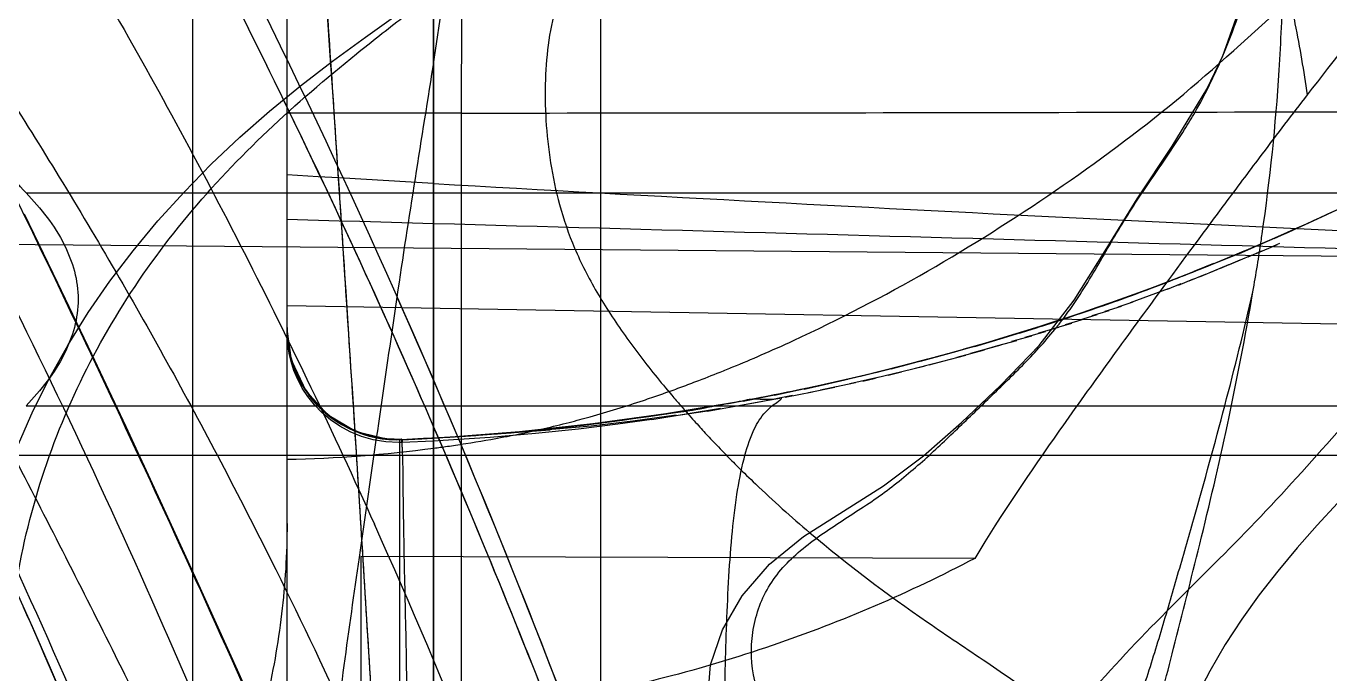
# Model space of a CAD drawing. Header units: millimetres. Extents: x 23075 to 24509, y -21593 to -20579.
# Drawn here: x 23388.103 to 23391.66, y -20914.17 to -20912.403 of the extents above; entities that cross this region are included whole.
import ezdxf

# ---------------------------------------------------------------- set-up
doc = ezdxf.new("R2010")
doc.units = ezdxf.units.MM
doc.header["$LTSCALE"] = 8
doc.layers.add('Cav-cor', color=30, linetype='Continuous')

# ---------------------------------------------------------------- blocks, each defined once
blk = doc.blocks.new('20160901.135302')
at = {"layer": 'Cav-cor', "color": 241}
for p, q in [((-4.278, 15.8712), (-4.278, -15.5544)), ((-3.62, -8.5877), (-3.62, 14.9128)), ((-3.1636, -9.7204), (-3.1636, 3.2386)), ((-4.02, -7.8039), (-4.02, -0.0702)), ((-1.4682, -3.913), (-1.468, -3.9127)), ((-3.5438, -4.0666), (-4.02, -4.0666)), ((-3.5438, -7.594), (-3.5438, -4.0666)), ((-1.3595, -4.1775), (-1.3657, -4.1859)), ((-3.9353, -4.2404), (-4.02, -4.2354)), ((-3.88, -4.2437), (-3.9353, -4.2404)), ((-3.6201, -4.259), (-3.88, -4.2437)), ((-3.8706, -4.377), (-3.8793, -4.2448)), ((-4.732, -4.2845), (-0.5025, -4.2845)), ((-3.8779, -4.3611), (-4.02, -4.3571)), ((-3.8212, -4.3626), (-3.8779, -4.3611)), ((-3.62, -4.3683), (-3.8212, -4.3626)), ((-1.3271, -4.4088), (-1.2327, -4.3656)), ((-1.2327, -4.3656), (-1.1835, -4.3431)), ((-8.5425, -4.3917), (-0.6577, -4.4605)), ((-1.5372, -4.4156), (-1.5686, -4.4582)), ((-1.4554, -4.4619), (-1.4085, -4.4423)), ((-1.3617, -4.4435), (-1.3991, -4.4597)), ((-1.3762, -4.4499), (-1.3182, -4.4248)), ((-1.3128, -4.4225), (-1.3369, -4.433)), ((-1.5686, -4.4582), (-1.6044, -4.5066)), ((-1.4926, -4.4773), (-1.5458, -4.4988)), ((-1.4513, -4.4809), (-1.5032, -4.5027)), ((-1.4203, -4.4681), (-1.4759, -4.4916)), ((-1.39, -4.4555), (-1.4493, -4.4807)), ((-1.6044, -4.5066), (-1.6209, -4.529)), ((-1.6105, -4.5243), (-1.5462, -4.4989)), ((-1.5773, -4.5113), (-1.5238, -4.4899)), ((-1.5153, -4.5066), (-1.5599, -4.5253)), ((-1.483, -4.4937), (-1.5312, -4.514)), ((-1.683, -4.5517), (-1.6102, -4.5239)), ((-1.6495, -4.558), (-1.6152, -4.5453)), ((-1.6209, -4.529), (-1.6409, -4.5562)), ((-1.5815, -4.5324), (-1.6192, -4.5481)), ((-1.5481, -4.5195), (-1.5892, -4.5367)), ((-3.7204, -4.5685), (-3.7344, -4.6642)), ((-1.7948, -4.5923), (-1.7312, -4.5694)), ((-1.7556, -4.5785), (-1.7072, -4.5604)), ((-1.7125, -4.5826), (-1.7538, -4.5956)), ((0, -4.6628), (-4.02, -4.5927)), ((-1.9609, -4.6476), (-1.8884, -4.6238)), ((-1.9187, -4.6341), (-1.8339, -4.6055)), ((-1.8758, -4.62), (-1.8093, -4.5966)), ((-1.8112, -4.6172), (-1.8606, -4.632)), ((-1.7776, -4.6057), (-1.8247, -4.62)), ((-1.7448, -4.5942), (-1.7891, -4.6079)), ((-4.02, -4.6515), (-4.02, -4.6553)), ((-4.02, -4.6727), (-4.02, -4.6539)), ((-4.02, -4.6545), (-4.02, -4.6651)), ((-4.0199, -4.6699), (-4.02, -4.656)), ((-4.02, -4.6574), (-4.02, -4.6585)), ((-2.0216, -4.6665), (-1.9451, -4.6422)), ((-1.9187, -4.6341), (-1.987, -4.6549)), ((-1.9154, -4.6517), (-1.97, -4.6672)), ((-1.88, -4.6402), (-1.9333, -4.6556)), ((-1.8453, -4.6287), (-1.8968, -4.6439)), ((-4.02, -4.6634), (-4.02, -4.6672)), ((-4.0195, -4.6814), (-4.0199, -4.6699)), ((-2.0047, -4.6614), (-2.0607, -4.6775)), ((-1.9894, -4.6749), (-2.0438, -4.6898)), ((-1.9516, -4.6632), (-2.0068, -4.6786)), ((-2.2914, -4.7435), (-2.192, -4.7157)), ((-2.1929, -4.7167), (-2.2514, -4.7323)), ((-2.2124, -4.7215), (-2.1278, -4.6976)), ((-2.1184, -4.7131), (-2.1931, -4.7328)), ((-2.0724, -4.6998), (-2.1556, -4.7223)), ((-2.3795, -4.7663), (-2.4554, -4.7847)), ((-2.4136, -4.7743), (-2.3237, -4.7509)), ((-2.3722, -4.764), (-2.3313, -4.7536)), ((-2.3407, -4.7564), (-2.2572, -4.7335)), ((-2.2211, -4.7414), (-2.3061, -4.7628)), ((-2.6096, -4.8194), (-2.4983, -4.7943)), ((-2.4904, -4.7928), (-2.5389, -4.8037)), ((-2.441, -4.7812), (-2.5313, -4.8023)), ((-2.4689, -4.8019), (-2.5258, -4.8141)), ((-2.4078, -4.788), (-2.4844, -4.8052)), ((-2.4495, -4.7974), (-2.415, -4.7894)), ((-2.3798, -4.7811), (-2.3434, -4.7722)), ((-2.8124, -4.8577), (-2.702, -4.837)), ((-2.7754, -4.8526), (-2.6592, -4.8286)), ((-2.7347, -4.8432), (-2.6245, -4.8215)), ((-2.6408, -4.8373), (-2.7266, -4.8539)), ((-2.6899, -4.8361), (-2.5863, -4.8136)), ((-2.6607, -4.8413), (-2.5862, -4.8266)), ((-2.5972, -4.8288), (-2.5258, -4.8141)), ((-2.589, -4.8141), (-2.5419, -4.804)), ((-2.5223, -4.8134), (-2.5644, -4.8222)), ((-4.732, -4.8647), (-0.5025, -4.8647)), ((-3.0252, -4.9023), (-2.8371, -4.8717)), ((-2.9868, -4.8863), (-2.7935, -4.8542)), ((-2.7754, -4.8526), (-2.8905, -4.8713)), ((-2.8718, -4.8682), (-2.8737, -4.8685)), ((-2.8728, -4.8792), (-2.7127, -4.8507)), ((-2.7266, -4.8539), (-2.7974, -4.8666)), ((-2.7127, -4.8507), (-2.6752, -4.8438)), ((-2.6822, -4.8453), (-2.6881, -4.8466)), ((-2.6752, -4.8438), (-2.6822, -4.8453)), ((-3.1903, -4.9193), (-3.0765, -4.9057)), ((-3.1855, -4.9136), (-2.9868, -4.8863)), ((-2.9455, -4.8814), (-3.0889, -4.902)), ((-3.0765, -4.9057), (-2.9585, -4.8899)), ((-3.0372, -4.8941), (-2.9214, -4.8778)), ((-3.0372, -4.8941), (-3.0256, -4.8924)), ((-2.9272, -4.8775), (-2.9978, -4.8887)), ((-2.9561, -4.8822), (-2.9693, -4.8843)), ((-2.9589, -4.8825), (-2.9441, -4.8802)), ((-2.9465, -4.8805), (-2.9589, -4.8825)), ((-2.944, -4.8802), (-2.9561, -4.8822)), ((-2.9218, -4.8765), (-2.9465, -4.8805)), ((-2.8728, -4.8792), (-2.9465, -4.8908)), ((-2.9323, -4.88), (-2.9273, -4.8858)), ((-2.9214, -4.8778), (-2.914, -4.8767)), ((-3.5848, -4.9507), (-3.3862, -4.9353)), ((-3.4624, -4.9423), (-3.3019, -4.9308)), ((-3.3862, -4.9353), (-3.1855, -4.9136)), ((-3.3406, -4.9319), (-3.1903, -4.9193)), ((-3.7132, -4.9573), (-3.7132, -7.7509)), ((-3.709, -4.9573), (-3.6476, -4.9532)), ((-3.62, -4.9612), (-3.7072, -4.965)), ((-3.7072, -4.965), (-3.7071, -4.965)), ((-3.7056, -4.9572), (-3.706, -4.9574)), ((-3.7059, -4.9572), (-3.7058, -4.9572)), ((-3.7058, -4.9572), (-3.7056, -4.9572)), ((-3.7057, -4.9574), (-3.62, -4.9528)), ((-3.6092, -4.9525), (-3.6556, -4.9549)), ((-3.6476, -4.9532), (-3.5775, -4.9502)), ((-3.5459, -4.9486), (-3.5847, -4.951)), ((-3.5775, -4.9502), (-3.5045, -4.9463)), ((-4.8591, -4.9994), (-0.5025, -4.9994)), ((-3.819, -5.2758), (-3.819, -6.3754)), ((-2.1439, -5.281), (-3.819, -5.2758))]:
    blk.add_line(p, q, dxfattribs=at)
for points in [[(-1.4682, -3.913), (-1.4152, -3.7639), (-1.3787, -3.6192), (-1.3533, -3.4802), (-1.3356, -3.3467), (-1.3243, -3.2186), (-1.3197, -3.0955), (-1.3215, -2.9692)], [(-3.8063, -3.8598), (-3.6247, -3.73), (-3.5359, -3.6631), (-3.4532, -3.5946), (-3.3794, -3.5244), (-3.3426, -3.484)], [(-4.7524, -4.97), (-4.7125, -4.8779), (-4.6675, -4.7874), (-4.6174, -4.6983), (-4.5626, -4.6109), (-4.5033, -4.5254), (-4.4397, -4.4419), (-4.3722, -4.3608), (-4.3011, -4.2822), (-4.2266, -4.2061), (-4.1487, -4.1326), (-4.0675, -4.0614), (-3.983, -3.9921), (-3.8957, -3.9251), (-3.8063, -3.8598)], [(-1.968, -4.7001), (-1.8722, -4.5768), (-1.7877, -4.4426), (-1.7007, -4.3007), (-1.605, -4.1568), (-1.5106, -4.0014), (-1.468, -3.9127)], [(-0.9113, -4.2093), (-0.9894, -4.2494), (-1.0701, -4.2896), (-1.1548, -4.3303), (-1.2416, -4.3706)], [(-4.737, -4.3414), (-4.6459, -4.5298), (-4.5535, -4.7234), (-4.4602, -4.9217), (-4.3662, -5.1239), (-4.2708, -5.3319)], [(-1.4214, -4.4493), (-1.3166, -4.4028), (-1.2727, -4.3835)], [(-1.4214, -4.4493), (-1.5276, -4.4927), (-1.6451, -4.5376)], [(-1.636, -4.5349), (-1.7416, -4.5738), (-1.8391, -4.6078)], [(-1.7188, -4.5833), (-1.684, -4.5707), (-1.6495, -4.558)], [(-4.02, -4.6521), (-4.0199, -4.6478), (-4.0199, -4.6465)], [(-4.02, -4.6543), (-4.0196, -4.6692), (-4.0178, -4.6997)], [(-3.7058, -4.9574), (-3.7438, -4.9566), (-3.8316, -4.9357), (-3.9092, -4.8897), (-3.9698, -4.8228), (-4.0078, -4.7409), (-4.02, -4.6562)], [(-4.02, -4.6571), (-4.0198, -4.6666), (-4.0192, -4.6773)], [(-4.0014, -4.7603), (-4.0065, -4.7452), (-4.0107, -4.7303), (-4.014, -4.7156), (-4.0166, -4.7013), (-4.0184, -4.6874), (-4.0194, -4.6746), (-4.0199, -4.665)], [(-4.0173, -4.6945), (-4.012, -4.7231), (-4.0032, -4.7535), (-3.9903, -4.7847), (-3.973, -4.8159), (-3.9513, -4.8459), (-3.9257, -4.8733), (-3.8965, -4.8977), (-3.8638, -4.9185), (-3.8278, -4.9353), (-3.7889, -4.9475), (-3.7475, -4.9544), (-3.7072, -4.9556)], [(-2.0503, -4.6753), (-2.0971, -4.6893), (-2.1738, -4.7107)], [(-2.1436, -4.7028), (-2.065, -4.6792), (-2.004, -4.6607)], [(-2.1182, -4.7117), (-2.081, -4.7008), (-2.0294, -4.6871)], [(-3.7072, -4.9649), (-3.715, -4.9651), (-3.7505, -4.9635), (-3.7847, -4.9578), (-3.8173, -4.9485), (-3.8478, -4.936), (-3.876, -4.9207), (-3.9017, -4.9031), (-3.9249, -4.8835), (-3.9453, -4.8623), (-3.9631, -4.84), (-3.9783, -4.8167), (-3.9909, -4.7928), (-4.0012, -4.7685), (-4.009, -4.7444), (-4.0145, -4.7212), (-4.0178, -4.6997)], [(-4.0167, -4.7005), (-4.0146, -4.7125), (-4.012, -4.7247), (-4.0089, -4.7369), (-4.0052, -4.7492), (-4.0009, -4.7614), (-3.996, -4.7737), (-3.9905, -4.7859), (-3.9844, -4.798), (-3.9776, -4.81), (-3.9702, -4.8217), (-3.9622, -4.8333), (-3.9536, -4.8445), (-3.9444, -4.8555)], [(-2.3931, -5.0833), (-2.284, -5.0015), (-2.1801, -4.9106), (-2.0735, -4.8096), (-1.968, -4.7001)], [(-2.2684, -4.753), (-2.2308, -4.743), (-2.1677, -4.7269)], [(-4.0072, -4.743), (-3.9688, -4.8241), (-3.9081, -4.8904)], [(-2.2792, -4.7565), (-2.3423, -4.7723), (-2.415, -4.7894)], [(-3.9709, -4.8209), (-3.9801, -4.8059), (-3.9882, -4.7907), (-3.9953, -4.7755)], [(-3.819, -4.9402), (-3.8389, -4.9324), (-3.8578, -4.9234), (-3.8757, -4.9133), (-3.8926, -4.9021), (-3.9084, -4.8902), (-3.9231, -4.8774), (-3.9367, -4.864), (-3.9493, -4.85), (-3.9606, -4.8356)], [(-3.9242, -4.8763), (-3.9132, -4.886), (-3.9016, -4.8953), (-3.8895, -4.9041)], [(-3.0252, -4.9023), (-3.1178, -4.915), (-3.2252, -4.9283), (-3.3423, -4.9408), (-3.4656, -4.9515), (-3.5937, -4.9598), (-3.62, -4.9612)], [(-3.0889, -4.902), (-3.195, -4.9158), (-3.3048, -4.9282), (-3.4096, -4.9383)], [(-3.8769, -4.9124), (-3.8637, -4.92), (-3.85, -4.9271), (-3.8359, -4.9335)], [(-3.8212, -4.9393), (-3.8061, -4.9443), (-3.7906, -4.9486), (-3.7747, -4.952)], [(-3.4088, -4.9399), (-3.5607, -4.9497), (-3.62, -4.953)], [(-3.1454, -4.9099), (-3.1858, -4.9149), (-3.2256, -4.9196)], [(-3.709, -4.9573), (-3.7321, -4.9572), (-3.7548, -4.9553), (-3.7769, -4.9518), (-3.7984, -4.9467)], [(-3.7585, -4.9547), (-3.7419, -4.9564), (-3.7251, -4.9572), (-3.708, -4.9571)], [(-0.9832, -4.9559), (-1.0404, -5.0131), (-1.0976, -5.0712), (-1.1543, -5.1304), (-1.2101, -5.1908), (-1.2646, -5.2524), (-1.3173, -5.3155), (-1.3678, -5.3803), (-1.4156, -5.4471), (-1.4603, -5.5162), (-1.5026, -5.5889), (-1.5423, -5.665), (-1.5792, -5.7444), (-1.6133, -5.8269), (-1.6443, -5.9123), (-1.6722, -6.0002), (-1.692, -6.0719)], [(-2.1715, -6.2203), (-2.1847, -6.209), (-2.2483, -6.1594), (-2.318, -6.1112), (-2.3912, -6.0665), (-2.4717, -6.0225), (-2.5603, -5.9766), (-2.6476, -5.9287), (-2.7283, -5.8763), (-2.7977, -5.817), (-2.8494, -5.7466), (-2.8724, -5.6635), (-2.8648, -5.5709), (-2.8319, -5.4759), (-2.7782, -5.383), (-2.7042, -5.2965), (-2.6111, -5.2214), (-2.3931, -5.0833)], [(-4.2708, -5.3319), (-4.1519, -5.5946), (-3.9312, -6.0921)]]:
    blk.add_lwpolyline(points, dxfattribs=at)
for centre, radius, start, end in [((-1457.5714, -102.027), 1456.977, 3.8481904, 4.130159), ((11.8549, -14.1515), 16.556, 142.25636, 142.95523), ((-4.0152, 1103.6651), 1107.7318, 270.0243825, 270.1830497), ((18.5894, -19.2401), 24.9967, 142.969, 143.33684), ((10.3974, 242.1915), 246.8488, 266.744667, 267.585961), ((30.7072, -28.2639), 40.1054, 143.33263, 143.51295), ((-4.2493, 2.2784), 7.2968, 292.4171, 295.0152), ((-7.1819, -3.5538), 5.8828, 351.56607, 351.76803), ((-7.2769, -3.5397), 5.9788, 351.25931, 351.56577), ((-3.9926, 1.6444), 6.6128, 290.91124, 292.4559), ((-7.4021, -3.5204), 6.1055, 350.93753, 351.25923), ((-7.6215, -3.4852), 6.3277, 350.27237, 350.93535), ((-3.721, 0.9366), 5.8548, 288.599, 290.90083), ((-3.9115, 1.5185), 6.467, 285.96131, 288.55453), ((-3.7185, -4.656), 0.3015, 180.0052, 272.4446), ((-2.7113, -4.0181), 1.0126, 320.8846, 322.5856), ((-4.4508, -0.7575), 4.3273, 293.4849, 294.7572), ((-4.4152, -0.8392), 4.2382, 292.3486, 293.4842), ((-4.0722, 2.0597), 7.0316, 282.22535, 286.00771), ((-4.3936, -0.8915), 4.1815, 291.8386, 292.3471), ((-0.7688, -2.9657), 2.8888, 219.1114, 220.5341), ((-4.2965, -1.1443), 3.9107, 290.1608, 290.8528), ((-4.3728, -0.9438), 4.1252, 290.8514, 291.8403), ((-4.139, -1.5833), 3.4443, 288.4684, 289.2656), ((-4.1785, -1.4697), 3.5645, 289.2621, 289.4339), ((-4.2039, -1.3979), 3.6407, 289.4347, 289.8236), ((-4.2394, -1.2994), 3.7454, 289.8234, 290.1581), ((-4.0549, 1.9915), 6.961, 279.76967, 281.40158), ((-4.0028, 1.7429), 6.7073, 280.64294, 282.21897), ((-4.0489, 1.9615), 6.9304, 281.40205, 282.2035), ((-4.0263, -1.9265), 3.083, 285.6775, 288.5025), ((-0.5378, -2.7695), 3.1919, 220.5166, 220.8454), ((-0.4813, -2.7207), 3.2665, 220.8442, 221.0684), ((-0.497, -2.7344), 3.2457, 221.0682, 221.3812), ((-3.9543, 1.406), 6.3669, 279.12982, 279.7713), ((-3.9813, 1.6316), 6.5939, 279.26794, 279.67042), ((-3.98, 1.624), 6.5861, 279.67054, 280.30914), ((-3.9824, 1.6371), 6.5995, 280.30918, 280.63827), ((-3.9739, 1.5448), 6.5071, 273.56362, 278.62699), ((-3.9402, -2.2277), 2.7698, 284.4296, 285.645), ((-4.1483, 2.8571), 7.8304, 277.23876, 278.15744), ((-4.2399, 3.5034), 8.4832, 278.2299, 278.41911), ((-4.2794, 3.7696), 8.7523, 278.4195, 278.67786), ((-3.9587, 1.4333), 6.3946, 278.64185, 278.90043), ((-3.06, -3.908), 0.9798, 275.9256, 276.1005), ((-3.0532, -3.9711), 0.9163, 276.0931, 276.9305), ((-3.984, 1.6479), 6.6104, 279.05104, 279.26798), ((-3.0384, -4.0921), 0.7944, 276.9245, 278.4668), ((-0.527, -2.761), 3.2056, 221.5169, 222.0075), ((-0.5554, -2.7865), 3.1675, 222.007, 222.8144), ((-3.9709, 1.3813), 6.344, 273.70134, 274.58399), ((-3.9641, 1.2905), 6.253, 274.58828, 275.91044), ((-3.974, -2.0734), 2.9278, 281.1437, 282.9366), ((-4.0252, 1.8719), 6.8376, 275.91834, 277.02756), ((-3.9326, -2.2548), 2.7417, 282.9417, 284.4172), ((-4.0837, 2.3564), 7.3256, 277.01757, 277.23065), ((-0.575, -2.8046), 3.1408, 222.8152, 223.2053), ((-4.0188, 2.1727), 7.1365, 272.4538, 273.20329), ((-3.9858, 1.6291), 6.5922, 272.43576, 273.18097), ((-3.9808, 1.6328), 6.5954, 273.13604, 273.576), ((-4.1057, -1.2913), 3.721, 277.51, 277.7804), ((-4.0958, -1.3635), 3.6482, 277.7803, 278.09), ((-4.0848, -1.4408), 3.5701, 278.0899, 278.4402), ((-4.0714, -1.5313), 3.4786, 278.4397, 278.9189), ((-4.0351, -1.7566), 3.2504, 278.9034, 280.842), ((-4.0016, -1.9363), 3.0676, 280.8585, 281.1549), ((-0.5885, -2.8174), 3.1222, 223.2049, 224.3216), ((-0.5916, -2.8203), 3.118, 224.3223, 225.1555), ((-19.6378, -12.3178), 17.3854, 19.42933, 24.21092), ((-4.02, 1.6886), 7.9897, 270, 300.20827), ((-20.3019, -12.3799), 17.0507, 22.87996, 24.11198)]:
    blk.add_arc(centre, radius, start, end, dxfattribs=at)
for points, knots in [([(-2.9863, -6.4371), (-3.0508, -6.2497), (-3.3077, -5.5309), (-3.8327, -4.256), (-4.5531, -2.8556), (-5.2549, -1.6835), (-5.8009, -0.8483), (-6.4496, 0.0691), (-7.5294, 1.474), (-9.2714, 3.4678), (-11.3455, 5.4875), (-12.9194, 6.8903), (-13.623, 7.4924), (-13.9238, 7.7457)], [0, 0, 0, 0, 0.052554, 0.200726, 0.348897, 0.422983, 0.497068, 0.561882, 0.626695, 0.756321, 0.885947, 0.95076, 1, 1, 1, 1]), ([(-3.0217, -6.4509), (-3.126, -6.155), (-3.349, -5.5582), (-3.7289, -4.6558), (-4.1642, -3.7403), (-4.6404, -2.8486), (-5.1228, -2.0308), (-5.5835, -1.3076), (-6.0265, -0.657), (-6.47, -0.0397), (-6.9283, 0.5657), (-7.4032, 1.164), (-7.8922, 1.7512), (-8.3944, 2.3298), (-8.9194, 2.9115), (-9.485, 3.5146), (-10.1088, 4.1531), (-10.7977, 4.8312), (-11.5457, 5.5403), (-12.3385, 6.2637), (-13.1531, 6.9814), (-13.7041, 7.4519), (-13.9786, 7.6828)], [0, 0, 0, 0, 0.051994, 0.105556, 0.16221, 0.219938, 0.273022, 0.319526, 0.362017, 0.403444, 0.445481, 0.48784, 0.530032, 0.572101, 0.614805, 0.659888, 0.709119, 0.762724, 0.820079, 0.879926, 0.940564, 1, 1, 1, 1]), ([(-3.6639, -8.3195), (-3.6637, -8.3197), (-3.6642, -8.3172), (-3.6639, -8.3157), (-3.6644, -8.3105), (-3.6647, -8.3014), (-3.6656, -8.2851), (-3.6667, -8.2614), (-3.6681, -8.2315), (-3.6696, -8.196), (-3.6712, -8.1553), (-3.6738, -8.0917), (-3.6773, -8.0021), (-3.682, -7.8841), (-3.6873, -7.7538), (-3.6931, -7.6136), (-3.6994, -7.4653), (-3.7084, -7.2556), (-3.7203, -6.9823), (-3.7361, -6.6443), (-3.7535, -6.2961), (-3.7728, -5.941), (-3.8011, -5.4592), (-3.8396, -4.8495), (-3.8881, -4.1102), (-3.938, -3.3608), (-3.9896, -2.6017), (-4.0608, -1.5723), (-4.1524, -0.2677), (-4.2647, 1.3137), (-4.3402, 2.375), (-4.3781, 2.908)], [0, 0, 0, 0, 0.000081, 0.000326, 0.00073, 0.001289, 0.002855, 0.00499, 0.007659, 0.010827, 0.014461, 0.018524, 0.0278, 0.038378, 0.050024, 0.062557, 0.075804, 0.089604, 0.118527, 0.14874, 0.179827, 0.211502, 0.243567, 0.308525, 0.374376, 0.441142, 0.508789, 0.57725, 0.716284, 0.85752, 1, 1, 1, 1]), ([(0.3315, -1.5444), (0.2832, -1.6528), (0.1841, -1.872), (0.0206, -2.1977), (-0.1606, -2.5204), (-0.3609, -2.8348), (-0.5746, -3.1399), (-0.8645, -3.5357), (-1.0884, -3.8254), (-1.2368, -4.0171)], [0, 0, 0, 0, 0.121242, 0.245648, 0.371969, 0.499075, 0.626124, 0.752376, 1, 1, 1, 1]), ([(-5.8062, -2.1884), (-5.815, -2.1662), (-5.8302, -2.126), (-5.8472, -2.0714), (-5.8553, -2.0336), (-5.8563, -2.0098), (-5.8549, -1.9944), (-5.8456, -1.9777), (-5.8204, -1.9787), (-5.7933, -1.9928), (-5.7575, -2.0182), (-5.7145, -2.056), (-5.664, -2.1056), (-5.6069, -2.1667), (-5.5436, -2.2387), (-5.4749, -2.321), (-5.3728, -2.4488), (-5.236, -2.6304), (-5.0645, -2.873), (-4.8839, -3.1442), (-4.6976, -3.4406), (-4.5087, -3.7589), (-4.3201, -4.096), (-4.0701, -4.5707), (-3.894, -4.9382), (-3.7816, -5.1881)], [0, 0, 0, 0, 0.017631, 0.031688, 0.042131, 0.046046, 0.049166, 0.053627, 0.058312, 0.065674, 0.076375, 0.090489, 0.107923, 0.128537, 0.152152, 0.178575, 0.207609, 0.272774, 0.34622, 0.426697, 0.513078, 0.60436, 0.699601, 0.797935, 1, 1, 1, 1]), ([(-4.3393, -5.1859), (-4.4817, -4.8763), (-4.7632, -4.2819), (-5.1226, -3.5676), (-5.3896, -3.0476), (-5.5594, -2.7154), (-5.6975, -2.4362), (-5.7748, -2.2672), (-5.8045, -2.1926)], [0, 0, 0, 0, 0.306679, 0.591952, 0.719622, 0.832853, 0.927711, 1, 1, 1, 1]), ([(-4.6065, -5.3114), (-4.697, -5.1333), (-4.878, -4.7835), (-5.1516, -4.2755), (-5.3767, -3.8713), (-5.5483, -3.5674), (-5.6667, -3.3584), (-5.7755, -3.1651), (-5.8725, -2.99), (-5.9551, -2.8356), (-6.0131, -2.7206), (-6.0498, -2.6407), (-6.0706, -2.5912), (-6.0862, -2.5487), (-6.0964, -2.5136), (-6.1011, -2.4858), (-6.1009, -2.465), (-6.0932, -2.4496), (-6.0833, -2.4469), (-6.0787, -2.4468)], [0, 0, 0, 0, 0.184375, 0.363584, 0.532529, 0.611463, 0.685669, 0.754234, 0.816187, 0.870441, 0.915904, 0.935019, 0.951569, 0.965482, 0.976717, 0.985299, 0.991439, 0.995791, 1, 1, 1, 1]), ([(-6.0783, -2.4467), (-6.0717, -2.4467), (-6.0559, -2.4508), (-6.0175, -2.4705), (-5.9574, -2.5166), (-5.8727, -2.594), (-5.771, -2.6985), (-5.6549, -2.8273), (-5.5273, -2.9784), (-5.3905, -3.1495), (-5.1927, -3.4098), (-4.9371, -3.7725), (-4.6321, -4.2482), (-4.3319, -4.7651), (-4.1428, -5.1263), (-4.0508, -5.3114)], [0, 0, 0, 0, 0.005597, 0.013475, 0.036616, 0.069338, 0.11084, 0.160149, 0.216321, 0.278478, 0.345831, 0.493461, 0.654465, 0.824753, 1, 1, 1, 1]), ([(-6.0036, -2.4317), (-5.5573, -3.1173), (-4.7366, -4.5378), (-4.096, -6.0481), (-3.8176, -6.8174)], [0, 0, 0, 0, 0.5, 1, 1, 1, 1]), ([(-1.3597, -4.3961), (-1.3383, -4.2481), (-1.3145, -4.0216), (-1.3017, -3.7147), (-1.2996, -3.3951), (-1.2958, -3.0718), (-1.2853, -2.7466), (-1.2727, -2.5836), (-1.2626, -2.5027)], [0, 0, 0, 0, 0.236464, 0.359722, 0.4855, 0.741844, 0.871039, 1, 1, 1, 1]), ([(-6.2939, -2.5903), (-5.5736, -3.6995), (-4.796, -5.1275), (-4.2441, -6.6424), (-4.147, -6.9194)], [0, 0, 0, 0, 0.817983, 1, 1, 1, 1]), ([(-6.269, -2.578), (-6.0484, -2.9164), (-5.6244, -3.6045), (-4.8584, -5.0274), (-4.3826, -6.1453), (-4.107, -6.9043)], [0, 0, 0, 0, 0.250052, 0.500104, 1, 1, 1, 1]), ([(-3.1016, -2.948), (-3.0813, -3.0362), (-3.0731, -3.1715), (-3.1067, -3.3408), (-3.1475, -3.4541), (-3.197, -3.5589), (-3.246, -3.6598), (-3.2851, -3.7621), (-3.3079, -3.8677), (-3.3173, -3.976), (-3.3144, -4.1267), (-3.2911, -4.2829), (-3.2371, -4.4387), (-3.1758, -4.5581), (-3.0987, -4.6751), (-3.0406, -4.7507), (-3.0103, -4.7881)], [0, 0, 0, 0, 0.138842, 0.202578, 0.263695, 0.322883, 0.380214, 0.435673, 0.490269, 0.545335, 0.601847, 0.721194, 0.785385, 0.853927, 0.926235, 1, 1, 1, 1]), ([(-3.3842, -3.0163), (-3.4252, -3.0753), (-3.4876, -3.214), (-3.5625, -3.5186), (-3.5947, -3.7585), (-3.6195, -3.9202)], [0, 0, 0, 0, 0.229049, 0.478083, 1, 1, 1, 1]), ([(-1.468, -3.9127), (-1.4378, -3.8411), (-1.3872, -3.6933), (-1.3409, -3.5039), (-1.3053, -3.3517), (-1.269, -3.2005), (-1.2471, -3.0855), (-1.2408, -3.0084)], [0, 0, 0, 0, 0.249447, 0.500252, 0.625917, 0.751529, 1, 1, 1, 1]), ([(-1.2408, -3.0084), (-1.0985, -3.0446), (-0.8274, -3.1059), (-0.4997, -3.1798), (-0.2611, -3.2392), (-0.0981, -3.2838), (0.054, -3.3246), (0.1894, -3.3547), (0.3106, -3.3618), (0.4303, -3.3567), (0.569, -3.3617), (0.7276, -3.3786), (0.8886, -3.3977), (1.0307, -3.4119), (1.1456, -3.4196), (1.238, -3.4264), (1.3132, -3.4374), (1.367, -3.4449), (1.4025, -3.445), (1.4231, -3.4404), (1.441, -3.4317), (1.4716, -3.4172), (1.5165, -3.41), (1.5765, -3.4115), (1.6754, -3.422), (1.8315, -3.4515), (2.0479, -3.5059), (2.289, -3.5804), (2.5368, -3.6575), (2.7754, -3.7198), (2.9956, -3.7565), (3.1951, -3.7804), (3.3765, -3.8074), (3.5402, -3.8343), (3.6449, -3.8446), (3.6937, -3.8445)], [0, 0, 0, 0, 0.087505, 0.165597, 0.200175, 0.234076, 0.26629, 0.29409, 0.316501, 0.338379, 0.365488, 0.399129, 0.43339, 0.462103, 0.484233, 0.502025, 0.517266, 0.529569, 0.534373, 0.538323, 0.542026, 0.546164, 0.55851, 0.568538, 0.581942, 0.617734, 0.663127, 0.71485, 0.768111, 0.817801, 0.861617, 0.901049, 0.937537, 0.970905, 1, 1, 1, 1]), ([(-3.5438, -4.0666), (-3.5438, -3.9077), (-3.5421, -3.6279), (-3.5369, -3.3482), (-3.5321, -3.2274)], [0, 0, 0, 0, 0.567917, 1, 1, 1, 1]), ([(-4.732, -4.2845), (-4.7737, -4.2411), (-4.8422, -4.1224), (-4.8699, -3.9042), (-4.8328, -3.659), (-4.7709, -3.4952), (-4.732, -3.4142)], [0, 0, 0, 0, 0.196848, 0.431986, 0.70604, 1, 1, 1, 1]), ([(-3.4582, -7.5396), (-3.5428, -7.478), (-3.6729, -7.3913), (-3.8433, -7.2702), (-4.009, -7.1383), (-4.2036, -6.9548), (-4.4117, -6.7107), (-4.5844, -6.4408), (-4.71, -6.1457), (-4.7816, -5.8318), (-4.7873, -5.5096), (-4.7348, -5.1926), (-4.6328, -4.8878), (-4.4847, -4.6026), (-4.2967, -4.3427), (-4.0759, -4.1107), (-3.873, -3.9375), (-3.7048, -3.8057), (-3.5366, -3.6751), (-3.4162, -3.5687), (-3.3466, -3.4886)], [0, 0, 0, 0, 0.061499, 0.091869, 0.12279, 0.185895, 0.248738, 0.310847, 0.373452, 0.436279, 0.498856, 0.561533, 0.624263, 0.686977, 0.749635, 0.812127, 0.874738, 0.906211, 0.937688, 1, 1, 1, 1]), ([(-2.6386, -4.687), (-2.5138, -4.6295), (-2.2694, -4.5026), (-1.9209, -4.2819), (-1.5883, -4.0369), (-1.3864, -3.85), (-1.2844, -3.7576)], [0, 0, 0, 0, 0.249968, 0.499983, 0.749726, 1, 1, 1, 1]), ([(-1.2844, -3.7576), (-1.2794, -3.7795), (-1.261, -3.8655), (-1.2463, -3.9523), (-1.2368, -4.0171)], [0, 0, 0, 0, 0.255479, 1, 1, 1, 1]), ([(-2.5839, -4.8123), (-2.1654, -4.7218), (-1.3543, -4.4648), (-0.6084, -4.0562), (-0.2632, -3.823)], [0, 0, 0, 0, 0.506906, 1, 1, 1, 1]), ([(-3.6195, -3.9202), (-3.6361, -4.0285), (-3.6713, -4.2444), (-3.7045, -4.4606), (-3.7204, -4.5685)], [0, 0, 0, 0, 0.501062, 1, 1, 1, 1]), ([(-1.5713, -4.1115), (-1.5615, -4.0959), (-1.5228, -4.0322), (-1.4901, -3.9648), (-1.4682, -3.913)], [0, 0, 0, 0, 0.245649, 1, 1, 1, 1]), ([(-1.907, -4.6334), (-1.8754, -4.592), (-1.8193, -4.5042), (-1.7438, -4.3686), (-1.6578, -4.2397), (-1.5988, -4.1552), (-1.5713, -4.1115)], [0, 0, 0, 0, 0.251795, 0.501963, 0.750276, 1, 1, 1, 1]), ([(-4.732, -4.2845), (-4.6915, -4.3266), (-4.6217, -4.4133), (-4.5749, -4.5746), (-4.6217, -4.7359), (-4.6915, -4.8226), (-4.732, -4.8647)], [0, 0, 0, 0, 0.266266, 0.499998, 0.73373, 1, 1, 1, 1]), ([(-3.7142, -7.1238), (-3.7339, -6.6774), (-3.7799, -5.7614), (-3.8398, -4.8462), (-3.8706, -4.377)], [0, 0, 0, 0, 0.487218, 1, 1, 1, 1]), ([(-2.2919, -6.4796), (-2.2597, -6.3757), (-2.1793, -6.1717), (-2.0452, -5.9331), (-1.9188, -5.7552), (-1.781, -5.5889), (-1.5924, -5.3959), (-1.3599, -5.1681), (-1.1419, -4.9225), (-0.9589, -4.7171), (-0.8027, -4.5618), (-0.72, -4.4893), (-0.6778, -4.4542)], [0, 0, 0, 0, 0.124709, 0.250353, 0.312766, 0.3746, 0.497796, 0.621853, 0.747621, 0.874088, 0.937119, 1, 1, 1, 1]), ([(0.6776, -4.4675), (0.6056, -4.6105), (0.5124, -4.8293), (0.3647, -5.1027), (0.2434, -5.2846), (0.1101, -5.4413), (-0.0093, -5.5534), (-0.1059, -5.636), (-0.202, -5.7154), (-0.3024, -5.789), (-0.4104, -5.8503), (-0.526, -5.9011), (-0.6468, -5.9443), (-0.7653, -6.0018), (-0.8518, -6.0585), (-0.9332, -6.1284), (-1.0089, -6.2096), (-1.0775, -6.3002), (-1.1576, -6.4324), (-1.2368, -6.6082), (-1.3322, -6.814), (-1.4165, -6.9376), (-1.4619, -6.9942)], [0, 0, 0, 0, 0.140871, 0.208967, 0.273133, 0.332883, 0.389434, 0.417122, 0.444632, 0.499146, 0.52633, 0.55375, 0.610076, 0.63917, 0.669345, 0.700811, 0.733376, 0.766761, 0.800658, 0.869114, 0.936189, 1, 1, 1, 1]), ([(-2.9863, -6.4371), (-3.0508, -6.2497), (-3.2707, -5.6345), (-3.5236, -5.0087), (-3.7192, -4.5684)], [0, 0, 0, 0, 0.305939, 1, 1, 1, 1]), ([(-1.6409, -4.5562), (-1.7324, -4.6806), (-1.9055, -4.9183), (-2.0718, -5.1613), (-2.1439, -5.281)], [0, 0, 0, 0, 0.524991, 1, 1, 1, 1]), ([(-1.7342, -5.7839), (-1.7168, -5.7335), (-1.6824, -5.6328), (-1.6349, -5.4802), (-1.5902, -5.3268), (-1.5018, -5.0195), (-1.4327, -4.762), (-1.3848, -4.5544)], [0, 0, 0, 0, 0.124949, 0.249881, 0.374845, 0.499924, 1, 1, 1, 1]), ([(-1.6648, -5.7626), (-1.6414, -5.6845), (-1.5978, -5.5107), (-1.5256, -5.2294), (-1.4499, -4.9062), (-1.4056, -4.6758), (-1.3848, -4.5544)], [0, 0, 0, 0, 0.197364, 0.432868, 0.702182, 1, 1, 1, 1]), ([(-4.02, -4.6555), (-4.02, -4.693), (-4.0054, -4.7699), (-3.9411, -4.8707), (-3.839, -4.9409), (-3.7552, -4.9588), (-3.7132, -4.957)], [0, 0, 0, 0, 0.236623, 0.48027, 0.735192, 1, 1, 1, 1]), ([(-2.1723, -6.2196), (-2.2063, -6.19), (-2.2725, -6.1314), (-2.3723, -6.0427), (-2.4754, -5.953), (-2.5833, -5.862), (-2.6663, -5.7752), (-2.7167, -5.6957), (-2.7498, -5.6117), (-2.7595, -5.499), (-2.7284, -5.3909), (-2.6796, -5.3174), (-2.6158, -5.2527), (-2.5206, -5.1867), (-2.4037, -5.1141), (-2.2984, -5.0293), (-2.2027, -4.9388), (-2.1082, -4.8474), (-2.0131, -4.7562), (-1.9533, -4.6911), (-1.9256, -4.657)], [0, 0, 0, 0, 0.062534, 0.122858, 0.18531, 0.252295, 0.318978, 0.350995, 0.382279, 0.443661, 0.504203, 0.534513, 0.565378, 0.629708, 0.694673, 0.756586, 0.81692, 0.877574, 0.938969, 1, 1, 1, 1]), ([(-3.7344, -4.6642), (-3.7641, -4.8689), (-3.8236, -5.27), (-3.9036, -5.8524), (-3.9679, -6.3827), (-4.0089, -6.7158), (-4.0267, -6.868)], [0, 0, 0, 0, 0.279129, 0.547211, 0.793156, 1, 1, 1, 1]), ([(-2.804, -4.8572), (-2.8093, -4.8581), (-2.8477, -4.8646), (-2.8862, -4.8707), (-2.9194, -4.8761)], [0, 0, 0, 0, 0.136343, 1, 1, 1, 1]), ([(-2.914, -4.8767), (-2.9069, -4.8755), (-2.8998, -4.8745), (-2.8647, -4.8669), (-2.8718, -4.8682)], [0, 0, 0, 0, 0.500318, 1, 1, 1, 1]), ([(-2.7814, -6.1952), (-2.8032, -6.1221), (-2.83, -5.9657), (-2.829, -5.7662), (-2.8247, -5.6009), (-2.8214, -5.474), (-2.8161, -5.3473), (-2.8076, -5.2248), (-2.7948, -5.1121), (-2.7765, -5.0161), (-2.7533, -4.9405), (-2.7255, -4.8909), (-2.6944, -4.862), (-2.6808, -4.854), (-2.668, -4.843), (-2.6737, -4.8435), (-2.6751, -4.8438)], [0, 0, 0, 0, 0.163732, 0.337846, 0.427728, 0.518911, 0.610428, 0.699973, 0.78263, 0.853706, 0.910116, 0.950519, 0.977596, 0.992506, 0.996816, 1, 1, 1, 1]), ([(-2.7643, -4.8489), (-2.7666, -4.8493), (-2.779, -4.852), (-2.7912, -4.8548), (-2.8013, -4.8567)], [0, 0, 0, 0, 0.186414, 1, 1, 1, 1]), ([(-2.6881, -4.8466), (-2.6998, -4.8488), (-2.7254, -4.8475), (-2.751, -4.8464), (-2.7643, -4.8489)], [0, 0, 0, 0, 0.468186, 1, 1, 1, 1]), ([(-3.7073, -4.9555), (-3.7073, -4.9564), (-3.7073, -4.9589), (-3.7073, -4.9613), (-3.708, -4.9648), (-3.7072, -4.9649)], [0, 0, 0, 0, 0.283547, 0.732017, 1, 1, 1, 1]), ([(-3.6925, -6.4017), (-3.6927, -6.3291), (-3.6871, -6.1784), (-3.691, -5.9874), (-3.6927, -5.828), (-3.6923, -5.6633), (-3.6949, -5.4979), (-3.6989, -5.3352), (-3.7011, -5.2229), (-3.7028, -5.1265), (-3.703, -5.0519), (-3.7041, -5.0057), (-3.7052, -4.9805), (-3.706, -4.97), (-3.7065, -4.9617), (-3.7071, -4.9593), (-3.707, -4.9549), (-3.7073, -4.9555)], [0, 0, 0, 0, 0.150512, 0.312565, 0.396245, 0.481098, 0.654275, 0.73934, 0.818509, 0.887203, 0.939542, 0.972911, 0.983637, 0.991124, 0.995911, 0.998576, 1, 1, 1, 1]), ([(-3.7072, -4.9649), (-3.7065, -4.9649), (-3.7059, -4.9623), (-3.7049, -4.9607), (-3.7048, -4.957), (-3.7057, -4.957)], [0, 0, 0, 0, 0.247923, 0.664868, 1, 1, 1, 1]), ([(-2.7903, -5.031), (-2.7744, -5.0468), (-2.7107, -5.1088), (-2.6444, -5.1681), (-2.5937, -5.211)], [0, 0, 0, 0, 0.252634, 1, 1, 1, 1]), ([(-4.02, -5.1858), (-4.02, -5.2682), (-4.0299, -5.4325), (-4.074, -5.6778), (-4.1426, -5.9247), (-4.2626, -6.2751), (-4.4457, -6.7396), (-4.6858, -7.3291), (-4.8911, -7.8501), (-5.0477, -8.2926), (-5.1625, -8.6409), (-5.2761, -8.9916), (-5.3918, -9.3307), (-5.5187, -9.6384), (-5.6193, -9.8251), (-5.6737, -9.9075)], [0, 0, 0, 0, 0.049206, 0.098009, 0.148601, 0.202117, 0.319157, 0.446769, 0.582309, 0.653591, 0.727085, 0.801344, 0.87383, 0.940999, 1, 1, 1, 1]), ([(-3.5071, -7.0734), (-3.6383, -6.7709), (-3.9099, -6.1392), (-4.1898, -5.5111), (-4.3393, -5.1859)], [0, 0, 0, 0, 0.479449, 1, 1, 1, 1]), ([(-2.5937, -5.211), (-2.4912, -5.2977), (-2.3313, -5.4176), (-2.1155, -5.5609), (-1.9709, -5.6598), (-1.8504, -5.7591), (-1.74, -5.8794), (-1.6738, -6.0012), (-1.692, -6.0718)], [0, 0, 0, 0, 0.314643, 0.467381, 0.606837, 0.725947, 0.829266, 1, 1, 1, 1]), ([(-2.1439, -5.281), (-2.3212, -5.3744), (-2.6942, -5.5342), (-3.0873, -5.6357), (-3.288, -5.6698)], [0, 0, 0, 0, 0.496044, 1, 1, 1, 1]), ([(-3.0867, -8.2283), (-3.0991, -8.2281), (-3.1297, -8.2072), (-3.1719, -8.1589), (-3.2264, -8.0813), (-3.29, -7.9767), (-3.3633, -7.8456), (-3.4794, -7.6251), (-3.6409, -7.2986), (-3.8521, -6.8578), (-4.0863, -6.3667), (-4.3389, -5.845), (-4.5156, -5.4905), (-4.6065, -5.3114)], [0, 0, 0, 0, 0.011313, 0.030907, 0.059439, 0.096749, 0.142385, 0.195788, 0.323207, 0.473297, 0.640034, 0.817506, 1, 1, 1, 1]), ([(-4.0508, -5.3114), (-3.9067, -5.6016), (-3.6494, -6.1662), (-3.4281, -6.7459), (-3.3327, -7.026)], [0, 0, 0, 0, 0.522621, 1, 1, 1, 1])]:
    blk.add_open_spline(points, degree=3, knots=knots, dxfattribs=at)
for points in [[(-3.0217, -6.4509), (-3.1245, -6.1593), (-3.3446, -5.5697), (-3.7166, -4.6837), (-4.158, -3.7513), (-4.6621, -2.8093), (-5.1556, -1.9778), (-5.6035, -1.2776), (-6.0318, -0.6497), (-6.4659, -0.0453), (-6.9265, 0.5635), (-7.4044, 1.1654), (-7.8931, 1.7522), (-8.391, 2.3259), (-8.905, 2.8957), (-9.4583, 3.4866), (-10.0807, 4.1249), (-10.7729, 4.8074), (-11.5291, 5.5249), (-12.3326, 6.2585), (-13.1628, 6.9898), (-13.7069, 7.4542), (-13.9786, 7.6828)], [(0, -4.4672), (-1.2067, -4.435), (-2.4134, -4.4021), (-3.62, -4.3683)], [(-4.02, -5.0108), (-3.8861, -5.0085), (-3.7522, -4.9979), (-3.6194, -4.9804)]]:
    blk.add_open_spline(points, degree=3, dxfattribs=at)

msp = doc.modelspace()

# ---------------------------------------------------------------- linework, layer by layer
at = {"layer": 'Cav-cor', "color": 241}
msp.add_line((23389.2147, -20736.8851), (23389.2147, -20996.8851), dxfattribs=at)

# ---------------------------------------------------------------- block references
at = {"layer": 'Cav-cor'}
msp.add_blockref('20160901.135302', (23392.8347, -20908.5737), dxfattribs=at)

doc.saveas('drawing.dxf')
